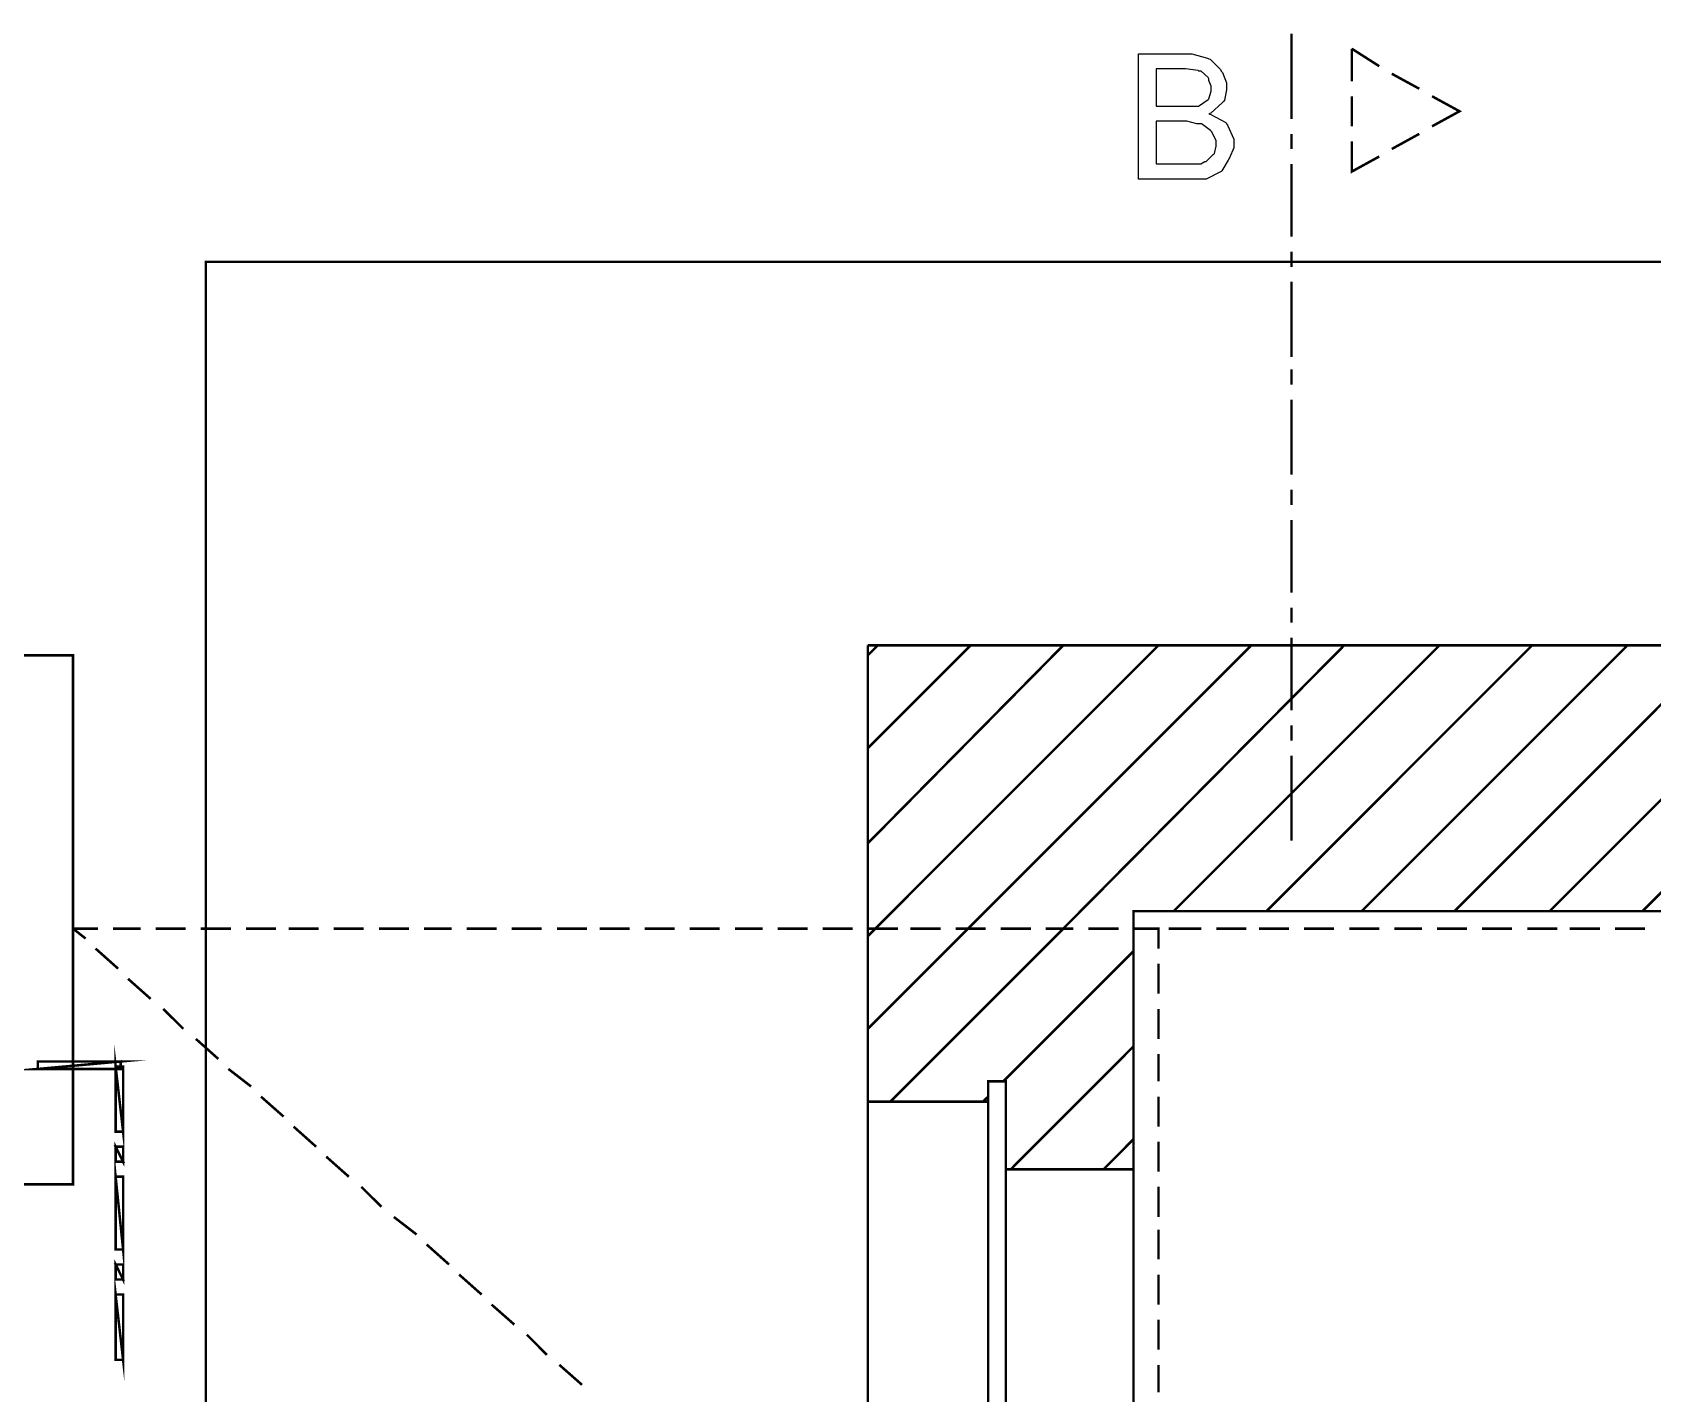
# Model space of a CAD drawing. Header units: metres. Extents: x -593 to 248, y 430 to 1024.
# Drawn here: x -481.01 to -453.6, y 823.64 to 846.66 of the extents above; entities that cross this region are included whole.
import ezdxf

# ---------------------------------------------------------------- set-up
doc = ezdxf.new("R2010")
doc.units = ezdxf.units.M
doc.header["$MEASUREMENT"] = 0
doc.layers.add('C00-00-00-BLACK', color=7, linetype='Continuous')

msp = doc.modelspace()

# ---------------------------------------------------------------- linework, layer by layer
at = {"layer": 'C00-00-00-BLACK', "const_width": 0.0423}
for points in [[(-459.709, 845.194), (-459.709, 846.634)], [(-458.689, 846.38), (-458.689, 845.829)], [(-458.225, 846.084), (-458.689, 846.38)], [(-457.547, 845.702), (-458.013, 845.956)], [(-458.689, 845.576), (-458.689, 845.067)], [(-457.332, 845.067), (-456.867, 845.322), (-457.332, 845.576)], [(-459.709, 844.684), (-459.709, 844.94)], [(-458.013, 844.684), (-457.547, 844.94)], [(-458.689, 844.811), (-458.689, 844.302), (-458.225, 844.557)], [(-459.709, 843.203), (-459.709, 844.431)], [(-459.709, 842.691), (-459.709, 842.948)], [(-459.709, 841.167), (-459.709, 842.438)], [(-459.709, 840.699), (-459.709, 840.956)], [(-459.709, 839.175), (-459.709, 840.445)], [(-459.709, 838.665), (-459.709, 838.921)], [(-459.709, 837.183), (-459.709, 838.411)], [(-459.709, 836.672), (-459.709, 836.928)], [(-459.709, 835.191), (-459.709, 836.419)], [(-437.824, 767.92), (-461.915, 767.92), (-466.876, 767.92), (-466.876, 836.292)], [(-466.876, 836.292), (-426.501, 836.292), (-426.501, 767.92), (-436.426, 767.92)], [(-466.876, 836.122), (-466.706, 836.292)], [(-466.876, 834.553), (-465.137, 836.292)], [(-466.876, 832.944), (-463.569, 836.292)], [(-466.876, 831.375), (-466.749, 831.502), (-461.958, 836.292)], [(-466.876, 829.807), (-465.18, 831.502), (-460.388, 836.292)], [(-466.494, 828.576), (-463.569, 831.502), (-458.817, 836.292)], [(-461.7, 831.798), (-457.205, 836.292)], [(-460.132, 831.798), (-455.637, 836.292)], [(-458.521, 831.798), (-454.025, 836.292)], [(-456.951, 831.798), (-452.457, 836.292)], [(-455.341, 831.798), (-451.183, 835.953)], [(-459.709, 834.679), (-459.709, 834.937)], [(-459.709, 832.987), (-459.709, 834.426)], [(-453.771, 831.798), (-451.183, 834.383)], [(-448.937, 767.92), (-448.937, 772.413), (-462.381, 772.413), (-462.381, 831.798), (-430.996, 831.798), (-430.996, 772.413), (-434.346, 772.413), (-434.346, 767.92)], [(-479.896, 831.502), (-480.319, 831.502)], [(-480.108, 831.334), (-480.319, 831.502)], [(-479.176, 831.502), (-479.642, 831.502)], [(-478.412, 831.502), (-478.92, 831.502)], [(-477.65, 831.502), (-478.158, 831.502)], [(-476.885, 831.502), (-477.393, 831.502)], [(-476.165, 831.502), (-476.674, 831.502)], [(-475.401, 831.502), (-475.909, 831.502)], [(-474.636, 831.502), (-475.147, 831.502)], [(-473.916, 831.502), (-474.382, 831.502)], [(-473.152, 831.502), (-473.663, 831.502)], [(-472.39, 831.502), (-472.898, 831.502)], [(-471.625, 831.502), (-472.136, 831.502)], [(-470.906, 831.502), (-471.414, 831.502)], [(-470.141, 831.502), (-470.652, 831.502)], [(-469.379, 831.502), (-469.887, 831.502)], [(-468.657, 831.502), (-469.125, 831.502)], [(-467.895, 831.502), (-468.403, 831.502)], [(-467.13, 831.502), (-467.641, 831.502)], [(-466.367, 831.502), (-466.876, 831.502)], [(-465.646, 831.502), (-466.157, 831.502)], [(-464.883, 831.502), (-465.392, 831.502)], [(-464.118, 831.502), (-464.63, 831.502)], [(-463.399, 831.502), (-463.865, 831.502)], [(-462.634, 831.502), (-463.143, 831.502)], [(-461.958, 831.164), (-461.958, 831.502), (-462.381, 831.502)], [(-461.234, 831.502), (-461.788, 831.502)], [(-460.474, 831.502), (-460.981, 831.502)], [(-459.75, 831.502), (-460.259, 831.502)], [(-458.988, 831.502), (-459.497, 831.502)], [(-458.225, 831.502), (-458.732, 831.502)], [(-457.504, 831.502), (-457.97, 831.502)], [(-456.739, 831.502), (-457.248, 831.502)], [(-455.977, 831.502), (-456.486, 831.502)], [(-455.214, 831.502), (-455.721, 831.502)], [(-454.49, 831.502), (-455.002, 831.502)], [(-453.728, 831.502), (-454.237, 831.502)], [(-479.557, 830.825), (-479.938, 831.164)], [(-464.584, 828.918), (-462.381, 831.121)], [(-479.007, 830.314), (-479.389, 830.653)], [(-461.958, 830.399), (-461.958, 830.909)], [(-478.454, 829.807), (-478.793, 830.144)], [(-461.958, 829.637), (-461.958, 830.144)], [(-477.862, 829.298), (-478.242, 829.637)], [(-464.457, 827.432), (-462.381, 829.511)], [(-461.958, 828.918), (-461.958, 829.382)], [(-479.515, 829.255), (-479.515, 829.129)], [(-477.308, 828.832), (-477.692, 829.129)], [(-476.758, 828.323), (-477.14, 828.66)], [(-464.841, 828.576), (-466.876, 828.576)], [(-464.926, 828.576), (-464.841, 828.66)], [(-461.958, 828.153), (-461.958, 828.66)], [(-476.208, 827.814), (-476.588, 828.153)], [(-462.888, 827.432), (-462.381, 827.941)], [(-475.654, 827.306), (-476.036, 827.645)], [(-461.958, 827.391), (-461.958, 827.898)], [(-464.542, 827.432), (-462.381, 827.432)], [(-475.104, 826.798), (-475.443, 827.136)], [(-461.958, 826.626), (-461.958, 827.136)], [(-474.509, 826.33), (-474.893, 826.626)], [(-461.958, 825.907), (-461.958, 826.414)], [(-473.959, 825.822), (-474.339, 826.161)], [(-473.408, 825.314), (-473.789, 825.652)], [(-461.958, 825.145), (-461.958, 825.652)], [(-472.855, 824.806), (-473.24, 825.145)], [(-472.305, 824.295), (-472.644, 824.637)], [(-461.958, 824.38), (-461.958, 824.89)], [(-479.473, 824.21), (-479.599, 824.21)], [(-471.71, 823.787), (-472.093, 824.125)], [(-461.958, 823.661), (-461.958, 824.125)]]:
    msp.add_lwpolyline(points, dxfattribs=at)
at = {"layer": 'C00-00-00-BLACK'}
for points in [[(-462.295, 844.175), (-462.295, 846.295), (-461.489, 846.295), (-461.394, 846.295), (-461.13, 846.222), (-461.107, 846.211), (-461.087, 846.201), (-460.908, 846.03), (-460.897, 845.999), (-460.876, 845.978), (-460.811, 845.804), (-460.811, 845.745), (-460.811, 845.682), (-460.844, 845.512), (-460.854, 845.49), (-460.876, 845.469), (-461.076, 845.29), (-461.107, 845.279), (-461.076, 845.27), (-460.822, 845.132), (-460.811, 845.11), (-460.791, 845.089), (-460.684, 844.849), (-460.684, 844.768), (-460.684, 844.705), (-460.76, 844.537), (-460.77, 844.515), (-460.781, 844.494), (-460.887, 844.313), (-460.897, 844.302), (-460.919, 844.293), (-461.13, 844.186), (-461.15, 844.175), (-461.236, 844.175), (-461.426, 844.175), (-461.489, 844.175), (-462.295, 844.175)], [(-461.999, 845.406), (-461.573, 845.406), (-461.5, 845.406), (-461.334, 845.406), (-461.277, 845.406), (-461.267, 845.417), (-461.118, 845.523), (-461.107, 845.533), (-461.107, 845.533), (-461.066, 845.661), (-461.066, 845.702), (-461.066, 845.745), (-461.107, 845.84), (-461.107, 845.872), (-461.118, 845.894), (-461.238, 845.999), (-461.277, 845.999), (-461.288, 846.01), (-461.503, 846.041), (-461.573, 846.041), (-461.999, 846.041), (-461.999, 845.406)], [(-461.999, 844.431), (-461.489, 844.431), (-461.437, 844.431), (-461.317, 844.431), (-461.277, 844.431), (-461.245, 844.431), (-461.175, 844.472), (-461.15, 844.472), (-461.141, 844.483), (-461.034, 844.589), (-461.024, 844.598), (-461.014, 844.61), (-460.981, 844.73), (-460.981, 844.768), (-460.981, 844.822), (-461.057, 844.973), (-461.066, 844.983), (-461.077, 844.994), (-461.214, 845.1), (-461.234, 845.11), (-461.309, 845.11), (-461.477, 845.153), (-461.532, 845.153), (-461.999, 845.153), (-461.999, 844.431)], [(-480.914, 829.255), (-480.914, 829.129), (-479.515, 829.255), (-480.914, 829.255)], [(-480.914, 829.129), (-479.515, 829.255), (-479.515, 829.129), (-480.914, 829.129)], [(-479.473, 829.171), (-479.599, 829.171), (-479.473, 828.068), (-479.473, 829.171)], [(-479.599, 829.171), (-479.473, 828.068), (-479.599, 828.068), (-479.599, 829.171)], [(-479.473, 827.814), (-479.599, 827.814), (-479.473, 827.561), (-479.473, 827.814)], [(-479.599, 827.814), (-479.473, 827.561), (-479.599, 827.561), (-479.599, 827.814)], [(-479.473, 827.306), (-479.599, 827.306), (-479.473, 826.075), (-479.473, 827.306)], [(-479.599, 827.306), (-479.473, 826.075), (-479.599, 826.075), (-479.599, 827.306)], [(-479.473, 825.822), (-479.599, 825.822), (-479.473, 825.568), (-479.473, 825.822)], [(-479.599, 825.822), (-479.473, 825.568), (-479.599, 825.568), (-479.599, 825.822)], [(-479.473, 825.314), (-479.599, 825.314), (-479.473, 824.21), (-479.473, 825.314)], [(-479.599, 825.314), (-479.473, 824.21), (-479.599, 824.21), (-479.599, 825.314)]]:
    msp.add_lwpolyline(points, close=True, dxfattribs=at)
at = {"layer": 'C00-00-00-BLACK', "const_width": 0.0423}
for points in [[(-478.073, 758.89), (-478.073, 842.777), (-415.303, 842.777), (-415.303, 758.89), (-478.073, 758.89)], [(-480.319, 827.179), (-489.313, 827.179), (-489.313, 836.122), (-480.319, 836.122), (-480.319, 827.179)], [(-479.599, 829.171), (-479.473, 828.068), (-479.599, 828.068), (-479.599, 829.171)], [(-480.914, 829.129), (-479.515, 829.255), (-479.515, 829.129), (-480.914, 829.129)], [(-480.914, 829.255), (-480.914, 829.129), (-479.515, 829.255), (-480.914, 829.255)], [(-479.473, 829.171), (-479.599, 829.171), (-479.473, 828.068), (-479.473, 829.171)], [(-464.542, 796.743), (-464.841, 796.743), (-464.841, 828.918), (-464.542, 828.918), (-464.542, 796.743)], [(-479.473, 827.814), (-479.599, 827.814), (-479.473, 827.561), (-479.473, 827.814)], [(-479.599, 827.814), (-479.473, 827.561), (-479.599, 827.561), (-479.599, 827.814)], [(-479.599, 827.306), (-479.473, 826.075), (-479.599, 826.075), (-479.599, 827.306)], [(-479.473, 827.306), (-479.599, 827.306), (-479.473, 826.075), (-479.473, 827.306)], [(-479.473, 825.822), (-479.599, 825.822), (-479.473, 825.568), (-479.473, 825.822)], [(-479.599, 825.822), (-479.473, 825.568), (-479.599, 825.568), (-479.599, 825.822)], [(-479.599, 825.314), (-479.473, 824.21), (-479.599, 824.21), (-479.599, 825.314)], [(-479.473, 825.314), (-479.599, 825.314), (-479.473, 824.21), (-479.473, 825.314)]]:
    msp.add_lwpolyline(points, close=True, dxfattribs=at)

doc.saveas('drawing.dxf')
